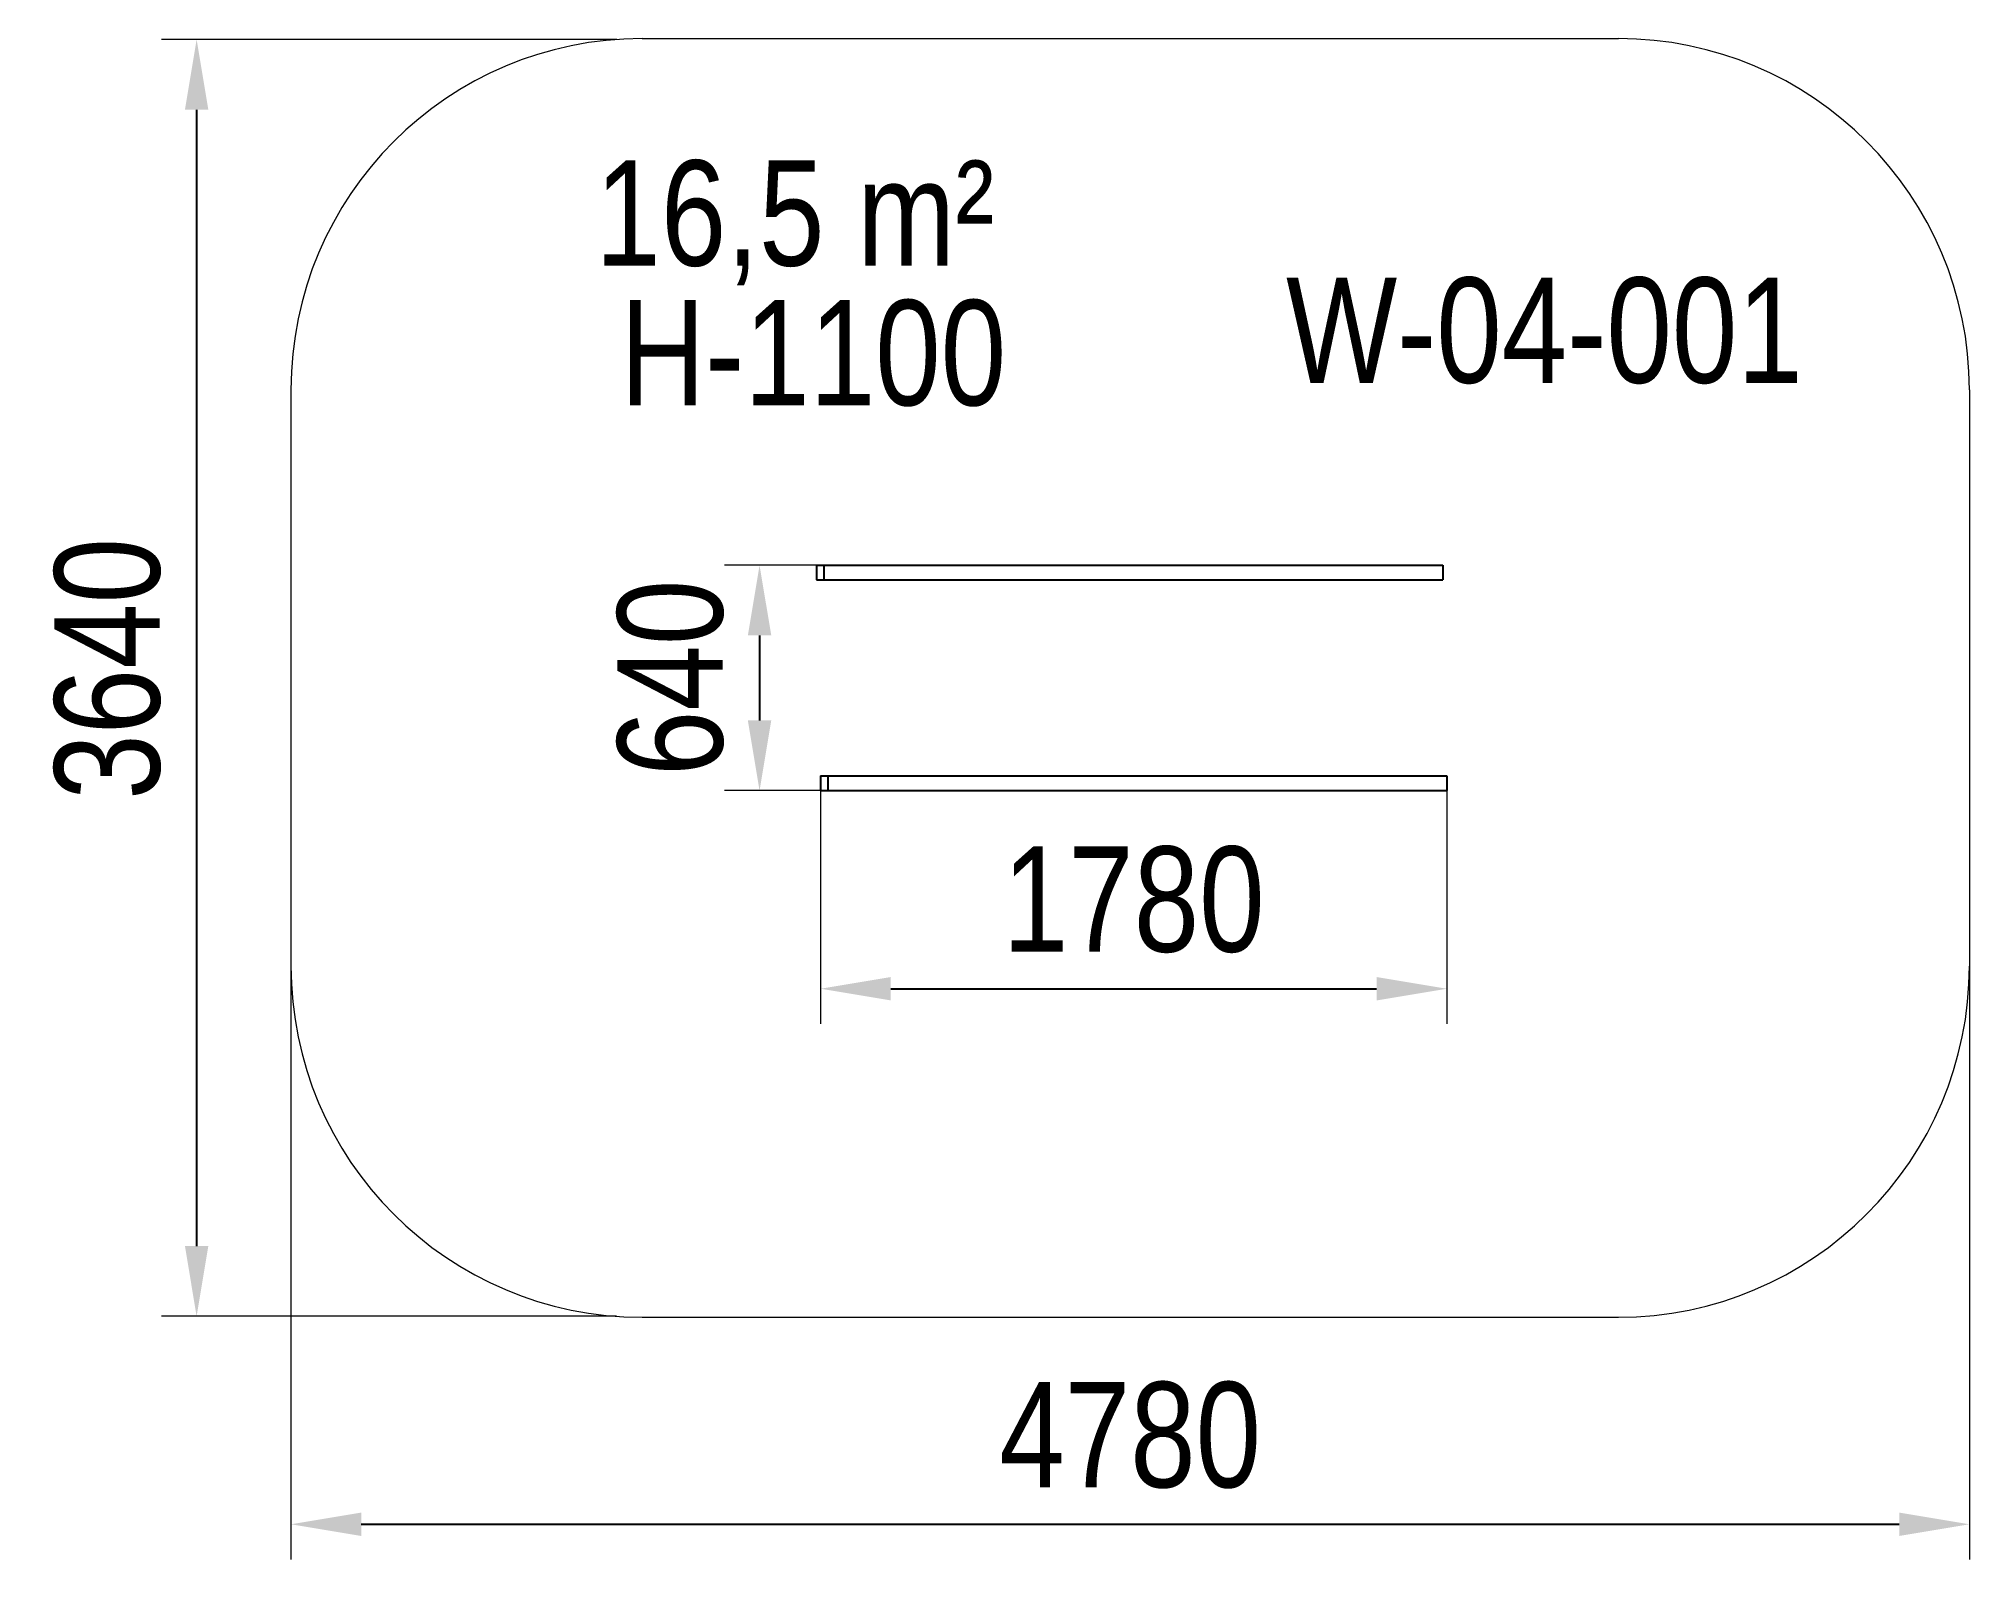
# Model space of a CAD drawing. Header units: millimetres. Extents: x -3118 to 2382, y -2410 to 1922.
import ezdxf

# ---------------------------------------------------------------- set-up
doc = ezdxf.new("R2010")
doc.units = ezdxf.units.MM
for name, color, linetype in [('DIKOM_АРТИКУЛ', 7, 'Continuous'), ('DIKOM_ЗОНА', 80, 'Continuous'), ('DIKOM_ОБЪЕКТ', 7, 'Continuous'), ('DIKOM_РАЗМЕР_ЗОНА', 7, 'Continuous'), ('DIKOM_РАЗМЕР_ОБЪЕКТА', 7, 'Continuous')]:
    doc.layers.add(name, color=color, linetype=linetype)
doc.styles.add('style1', font='arial.ttf', dxfattribs={"width": 0.8})
doc.dimstyles.new('1-50', dxfattribs={"dimtxt": 300, "dimasz": 200, "dimexe": 100, "dimexo": 0, "dimgap": 100, "dimtad": 1, "dimdec": 0, "dimtxsty": 'style1', "dimcen": 0, "dimclrd": 7, "dimclre": 7, "dimadec": 1, "dimazin": 2, "dimtfac": 1, "dimtdec": 0, "dimtmove": 0, "dimatfit": 3, "dimfxl": 0, "dimlwd": 25, "dimlwe": 18, "dimarcsym": 0})

# ---------------------------------------------------------------- blocks, each defined once
blk = doc.blocks.new('*D0')
at = {"layer": 'Defpoints', "color": 0, "transparency": 16777216}
for p in [(-901.5, 421.5), (-1063.9, -220.4), (-890, -220.4)]:
    blk.add_point(p, dxfattribs=at)
at = {"layer": 'DIKOM_РАЗМЕР_ОБЪЕКТА', "color": 7, "lineweight": 18, "transparency": 16777216}
for p, q in [((-901.5, 421.5), (-1163.9, 421.5)), ((-890, -220.4), (-1163.9, -220.4))]:
    blk.add_line(p, q, dxfattribs=at)
at = {"layer": 'DIKOM_РАЗМЕР_ОБЪЕКТА', "color": 7, "lineweight": 25, "transparency": 16777216}
blk.add_line((-1063.9, 221.5), (-1063.9, -20.4), dxfattribs=at)
at = {"layer": 'DIKOM_РАЗМЕР_ОБЪЕКТА', "color": 7, "transparency": 16777216}
for points in [[(-1097.2, 221.5), (-1030.5, 221.5), (-1063.9, 421.5)], [(-1097.2, -20.4), (-1030.5, -20.4), (-1063.9, -220.4)]]:
    blk.add_solid(points, dxfattribs=at)
at = {"layer": 'DIKOM_РАЗМЕР_ОБЪЕКТА', "color": 0, "transparency": 16777216, "insert": (-1317, 100.6), "char_height": 300, "attachment_point": 5, "rotation": 90, "style": 'style1'}
blk.add_mtext('640', dxfattribs=at)
blk = doc.blocks.new('*D1')
at = {"layer": 'Defpoints', "color": 0, "transparency": 16777216}
for p in [(-890, -220.4), (894, -220.4), (894, -784.9)]:
    blk.add_point(p, dxfattribs=at)
at = {"layer": 'DIKOM_РАЗМЕР_ОБЪЕКТА', "color": 7, "lineweight": 18, "transparency": 16777216}
for p, q in [((-890, -220.4), (-890, -884.9)), ((894, -220.4), (894, -884.9))]:
    blk.add_line(p, q, dxfattribs=at)
at = {"layer": 'DIKOM_РАЗМЕР_ОБЪЕКТА', "color": 7, "lineweight": 25, "transparency": 16777216}
blk.add_line((-690, -784.9), (694, -784.9), dxfattribs=at)
at = {"layer": 'DIKOM_РАЗМЕР_ОБЪЕКТА', "color": 7, "transparency": 16777216}
for points in [[(-690, -751.6), (-690, -818.2), (-890, -784.9)], [(694, -751.6), (694, -818.2), (894, -784.9)]]:
    blk.add_solid(points, dxfattribs=at)
at = {"layer": 'DIKOM_РАЗМЕР_ОБЪЕКТА', "color": 0, "transparency": 16777216, "insert": (2, -531.7), "char_height": 300, "attachment_point": 5, "style": 'style1'}
blk.add_mtext('1780', dxfattribs=at)
blk = doc.blocks.new('*D2')
at = {"layer": 'Defpoints', "color": 0, "transparency": 16777216}
for p in [(-1470.4, 1918.9), (-2667.5, -1717.8), (-1471.2, -1717.8)]:
    blk.add_point(p, dxfattribs=at)
at = {"layer": 'DIKOM_РАЗМЕР_ЗОНА', "color": 7, "lineweight": 18, "transparency": 16777216}
for p, q in [((-1470.4, 1918.9), (-2767.5, 1918.9)), ((-1471.2, -1717.8), (-2767.5, -1717.8))]:
    blk.add_line(p, q, dxfattribs=at)
at = {"layer": 'DIKOM_РАЗМЕР_ЗОНА', "color": 7, "lineweight": 25, "transparency": 16777216}
blk.add_line((-2667.5, 1718.9), (-2667.5, -1517.8), dxfattribs=at)
at = {"layer": 'DIKOM_РАЗМЕР_ЗОНА', "color": 7, "transparency": 16777216}
for points in [[(-2700.8, 1718.9), (-2634.1, 1718.9), (-2667.5, 1918.9)], [(-2700.8, -1517.8), (-2634.1, -1517.8), (-2667.5, -1717.8)]]:
    blk.add_solid(points, dxfattribs=at)
at = {"layer": 'DIKOM_РАЗМЕР_ЗОНА', "color": 0, "transparency": 16777216, "insert": (-2920.7, 126.3), "char_height": 300, "attachment_point": 5, "rotation": 90, "style": 'style1'}
blk.add_mtext('3640', dxfattribs=at)
blk = doc.blocks.new('*D3')
at = {"layer": 'Defpoints', "color": 0, "transparency": 16777216}
for p in [(-2398.7, -720.4), (2382.5, -720.4), (2382.5, -2310.4)]:
    blk.add_point(p, dxfattribs=at)
at = {"layer": 'DIKOM_РАЗМЕР_ЗОНА', "color": 7, "lineweight": 18, "transparency": 16777216}
for p, q in [((-2398.7, -720.4), (-2398.7, -2410.4)), ((2382.5, -720.4), (2382.5, -2410.4))]:
    blk.add_line(p, q, dxfattribs=at)
at = {"layer": 'DIKOM_РАЗМЕР_ЗОНА', "color": 7, "lineweight": 25, "transparency": 16777216}
blk.add_line((-2198.7, -2310.4), (2182.5, -2310.4), dxfattribs=at)
at = {"layer": 'DIKOM_РАЗМЕР_ЗОНА', "color": 7, "transparency": 16777216}
for points in [[(-2198.7, -2277.1), (-2198.7, -2343.7), (-2398.7, -2310.4)], [(2182.5, -2277.1), (2182.5, -2343.7), (2382.5, -2310.4)]]:
    blk.add_solid(points, dxfattribs=at)
at = {"layer": 'DIKOM_РАЗМЕР_ЗОНА', "color": 0, "transparency": 16777216, "insert": (-8.1, -2057.2), "char_height": 300, "attachment_point": 5, "style": 'style1'}
blk.add_mtext('4780', dxfattribs=at)

msp = doc.modelspace()

# ---------------------------------------------------------------- linework, layer by layer
at = {"layer": 'DIKOM_ЗОНА', "color": 3, "lineweight": 15}
for p, q in [((-1398.7, 1921.5), (1382.5, 1921.5)), ((-2398.7, 921.5), (-2398.7, -720.4)), ((2382.5, 921.5), (2382.5, -720.4)), ((-1398.7, -1720.4), (1382.5, -1720.4))]:
    msp.add_line(p, q, dxfattribs=at)
for centre, start, end in [((-1398.7, 921.5), 90, 180), ((1382.5, 921.5), 0, 90), ((-1398.7, -720.4), 180, 270), ((1382.5, -720.4), 270, 0)]:
    msp.add_arc(centre, 1000, start, end, dxfattribs=at)
at = {"layer": 'DIKOM_ОБЪЕКТ'}
for p, q in [((-901.5, 421.5), (-901.5, 379.5)), ((-901.5, 421.5), (882.5, 421.5)), ((-880.5, 421.5), (-880.5, 379.5)), ((882.5, 421.5), (882.5, 379.5)), ((-901.5, 379.5), (882.5, 379.5)), ((-890, -178.4), (-890, -220.4)), ((-890, -178.4), (894, -178.4)), ((-869, -178.4), (-869, -220.4)), ((894, -178.4), (894, -220.4)), ((-890, -220.4), (894, -220.4))]:
    msp.add_line(p, q, dxfattribs=at)

# ---------------------------------------------------------------- texts
at = {"layer": 'DIKOM_АРТИКУЛ', "color": 7, "linetype": 'Continuous', "lineweight": 15, "insert": (436, 1241), "char_height": 300, "width": 2314.7, "attachment_point": 1, "style": 'style1'}
msp.add_mtext('W-0{\\fArial|b0|i0|c204|p34;4}-0{\\fArial|b0|i0|c204|p34;01}', dxfattribs=at)
at = {"layer": 'DIKOM_РАЗМЕР_ОБЪЕКТА', "char_height": 300, "width": 2314.7, "attachment_point": 1, "style": 'style1'}
for s, insert in [('16,5 m²', (-1531.4, 1574.7)), ('{\\C7;H-1100}', (-1460.9, 1176.9))]:
    msp.add_mtext(s, dxfattribs=dict(at, insert=insert))

# ---------------------------------------------------------------- dimensions: what is measured, and where the dimension line sits
at = {"layer": 'DIKOM_РАЗМЕР_ЗОНА'}
dim = msp.add_linear_dim(base=(-2667.5, -1717.8), p1=(-1470.4, 1918.9), p2=(-1471.2, -1717.8), angle=90, text='3640', dimstyle='1-50', dxfattribs=at)
dim.commit()
dim.dimension.update_dxf_attribs({"geometry": '*D2', "text_midpoint": (-2667.5, 126.3), "dimtype": 160})
dim = msp.add_linear_dim(base=(2382.5, -2310.4), p1=(-2398.7, -720.4), p2=(2382.5, -720.4), text='4780', dimstyle='1-50', dxfattribs=at)
dim.commit()
dim.dimension.update_dxf_attribs({"geometry": '*D3', "text_midpoint": (-8.1, -2310.4), "dimtype": 160})
at = {"layer": 'DIKOM_РАЗМЕР_ОБЪЕКТА'}
dim = msp.add_linear_dim(base=(-1063.9, -220.4), p1=(-901.5, 421.5), p2=(-890, -220.4), angle=90, text='640', dimstyle='1-50', dxfattribs=at)
dim.commit()
dim.dimension.update_dxf_attribs({"geometry": '*D0', "text_midpoint": (-1063.9, 100.6), "dimtype": 160})
dim = msp.add_linear_dim(base=(894, -784.9), p1=(-890, -220.4), p2=(894, -220.4), text='1780', dimstyle='1-50', dxfattribs=at)
dim.commit()
dim.dimension.update_dxf_attribs({"geometry": '*D1', "text_midpoint": (2, -784.9), "dimtype": 160})

doc.saveas('drawing.dxf')
